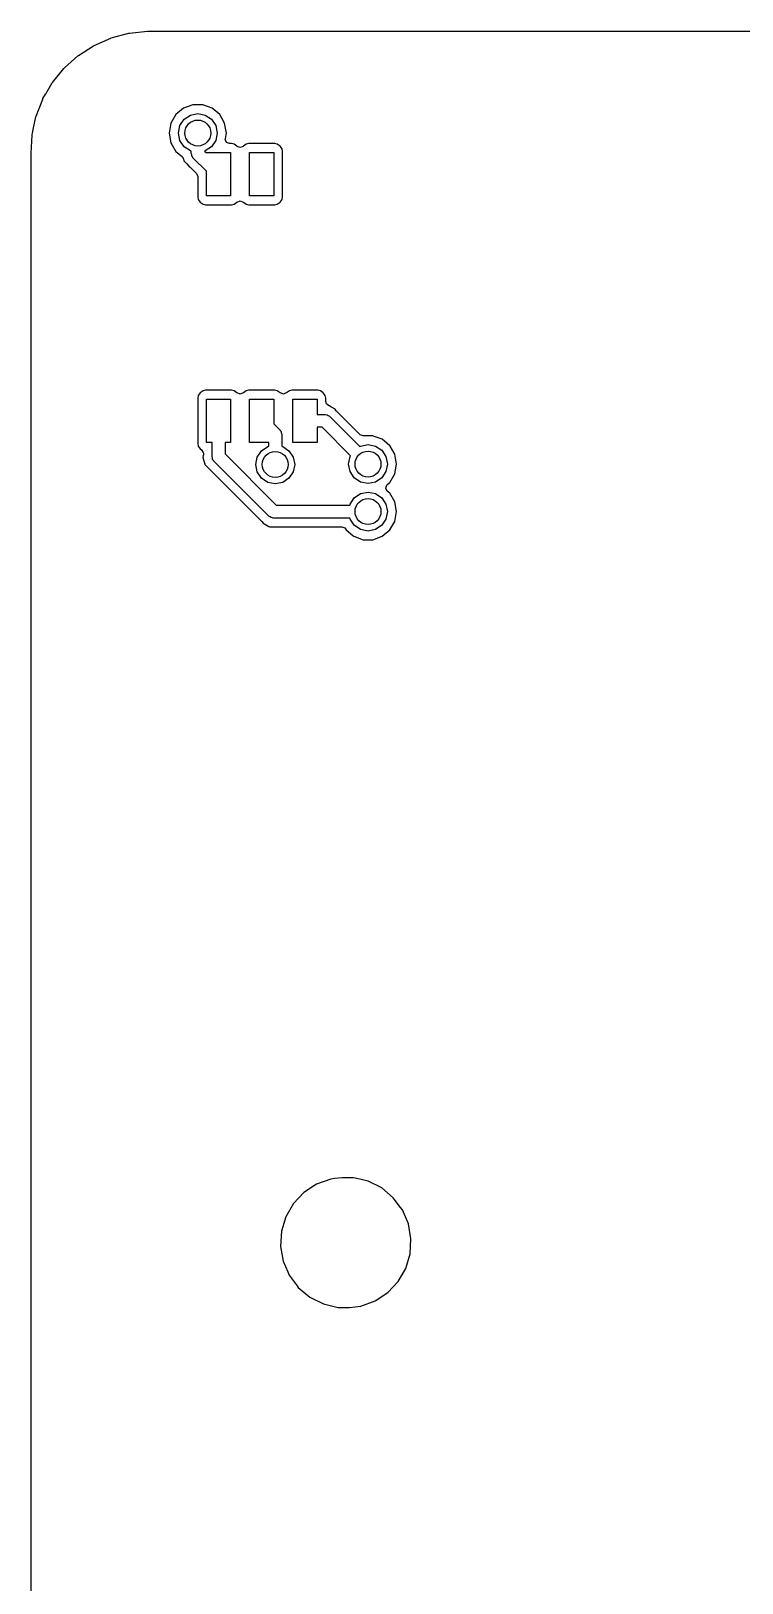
# Model space of a CAD drawing. Extents: x 1.12 to 2.49, y -4.71 to -3.25.
# Drawn here: x 1.119 to 1.443, y -3.955 to -3.248 of the extents above; entities that cross this region are included whole.
import ezdxf

# ---------------------------------------------------------------- set-up
doc = ezdxf.new("R2010")
doc.units = 0
doc.header["$MEASUREMENT"] = 0
doc.layers.add('BLACK', color=7, linetype='CONTINUOUS')

msp = doc.modelspace()

# ---------------------------------------------------------------- linework, layer by layer
at = {"layer": 'BLACK', "linetype": 'CONTINUOUS'}
for p, q in [((1.14765, -3.25456), (1.15518, -3.25124)), ((1.15518, -3.25124), (1.15547, -3.25114)), ((1.15547, -3.25114), (1.16343, -3.24904)), ((1.16343, -3.24904), (1.16373, -3.24898)), ((1.16373, -3.24898), (1.17202, -3.24814)), ((1.17202, -3.24814), (1.17212, -3.24814)), ((1.17212, -3.24814), (2.43107, -3.24803)), ((1.14046, -3.25917), (1.14738, -3.25471)), ((1.14738, -3.25471), (1.14765, -3.25456)), ((1.12866, -3.27144), (1.13387, -3.26506)), ((1.13387, -3.26506), (1.13408, -3.26484)), ((1.13408, -3.26484), (1.14022, -3.25935)), ((1.14022, -3.25935), (1.14046, -3.25917)), ((1.1256, -3.27664), (1.12849, -3.27169)), ((1.12849, -3.27169), (1.12866, -3.27144)), ((1.12123, -3.28676), (1.12421, -3.27908)), ((1.12421, -3.27908), (1.12434, -3.2788)), ((1.12434, -3.2788), (1.12552, -3.27679)), ((1.12552, -3.27679), (1.1256, -3.27664)), ((1.11989, -3.29287), (1.12114, -3.28705)), ((1.12114, -3.28705), (1.12123, -3.28676)), ((1.18491, -3.28612), (1.18265, -3.29004)), ((1.18838, -3.28322), (1.18491, -3.28612)), ((1.18491, -3.28612), (1.18491, -3.28612)), ((1.19262, -3.28167), (1.18838, -3.28322)), ((1.18862, -3.28822), (1.19149, -3.2863)), ((1.19149, -3.2863), (1.19488, -3.28563)), ((1.19714, -3.28167), (1.19262, -3.28167)), ((1.19488, -3.28563), (1.19827, -3.2863)), ((1.20139, -3.28322), (1.19714, -3.28167)), ((1.19827, -3.2863), (1.20115, -3.28822)), ((1.20485, -3.28612), (1.20139, -3.28322)), ((1.20711, -3.29004), (1.20485, -3.28612)), ((1.20485, -3.28612), (1.20485, -3.28612)), ((1.11953, -3.29449), (1.11989, -3.29287)), ((1.18265, -3.29004), (1.18187, -3.29449)), ((1.18602, -3.29449), (1.1867, -3.2911)), ((1.1867, -3.2911), (1.18862, -3.28822)), ((1.20115, -3.28822), (1.20307, -3.2911)), ((1.20307, -3.2911), (1.20374, -3.29449)), ((1.20789, -3.29449), (1.20711, -3.29004)), ((1.20711, -3.29004), (1.20711, -3.29004)), ((1.20711, -3.29004), (1.20711, -3.29004)), ((1.11889, -3.30373), (1.11936, -3.2954)), ((1.11936, -3.2954), (1.1194, -3.2951)), ((1.1194, -3.2951), (1.11953, -3.29449)), ((1.18187, -3.29449), (1.18265, -3.29894)), ((1.18265, -3.29894), (1.18491, -3.30285)), ((1.1867, -3.29788), (1.18602, -3.29449)), ((1.18862, -3.30075), (1.1867, -3.29788)), ((1.19149, -3.30267), (1.18862, -3.30075)), ((1.20115, -3.30075), (1.19827, -3.30267)), ((1.20307, -3.29788), (1.20115, -3.30075)), ((1.20374, -3.29449), (1.20307, -3.29788)), ((1.20741, -3.2974), (1.20744, -3.29707)), ((1.20798, -3.29877), (1.20741, -3.2974)), ((1.20744, -3.29707), (1.20774, -3.29536)), ((1.20774, -3.29536), (1.20789, -3.29449)), ((1.20934, -3.29933), (1.20798, -3.29877)), ((1.21023, -3.29933), (1.20934, -3.29933)), ((1.21139, -3.29956), (1.21023, -3.29933)), ((1.21023, -3.29933), (1.21023, -3.29933)), ((1.2127, -3.30043), (1.21139, -3.29956)), ((1.21281, -3.30055), (1.2127, -3.30043)), ((1.21417, -3.30111), (1.21281, -3.30055)), ((1.21554, -3.30055), (1.21417, -3.30111)), ((1.21565, -3.30043), (1.21554, -3.30055)), ((1.21696, -3.29956), (1.21565, -3.30043)), ((1.21811, -3.29933), (1.21696, -3.29956)), ((1.21696, -3.29956), (1.21696, -3.29956)), ((1.21696, -3.29956), (1.21696, -3.29956)), ((1.21696, -3.29956), (1.21696, -3.29956)), ((1.22992, -3.29933), (1.21811, -3.29933)), ((1.21811, -3.29933), (1.21811, -3.29933)), ((1.21811, -3.29933), (1.21811, -3.29933)), ((1.23107, -3.29956), (1.22992, -3.29933)), ((1.23238, -3.30043), (1.23107, -3.29956)), ((1.23325, -3.30174), (1.23238, -3.30043)), ((1.11889, -3.3038), (1.11889, -3.30373)), ((1.11889, -3.30381), (1.11889, -3.3038)), ((1.11892, -3.30483), (1.11889, -3.30381)), ((1.11889, -3.30516), (1.11892, -3.30495)), ((1.1189, -3.43592), (1.11889, -3.30516)), ((1.11892, -3.30495), (1.11892, -3.30483)), ((1.11892, -3.30483), (1.11892, -3.30483)), ((1.18491, -3.30285), (1.18491, -3.30285)), ((1.18491, -3.30285), (1.18774, -3.30522)), ((1.18774, -3.30522), (1.18837, -3.30624)), ((1.18837, -3.30624), (1.18858, -3.30709)), ((1.18858, -3.30709), (1.18868, -3.30728)), ((1.18868, -3.30728), (1.18879, -3.30746)), ((1.18879, -3.30746), (1.18983, -3.3085)), ((1.19193, -3.30276), (1.19149, -3.30267)), ((1.19193, -3.30378), (1.19193, -3.30276)), ((1.19215, -3.30439), (1.19193, -3.30378)), ((1.19221, -3.30503), (1.19215, -3.30439)), ((1.19258, -3.30556), (1.19221, -3.30503)), ((1.19262, -3.30568), (1.19258, -3.30556)), ((1.19269, -3.30572), (1.19262, -3.30568)), ((1.19279, -3.30587), (1.19269, -3.30572)), ((1.19882, -3.31189), (1.19279, -3.30587)), ((1.19827, -3.30267), (1.198, -3.30273)), ((1.198, -3.30273), (1.19882, -3.30354)), ((1.19882, -3.30354), (1.19882, -3.30329)), ((1.19882, -3.30329), (1.20984, -3.30329)), ((1.20984, -3.30329), (1.20984, -3.32317)), ((1.2185, -3.32317), (1.2185, -3.30329)), ((1.2185, -3.30329), (1.22953, -3.30329)), ((1.22953, -3.30329), (1.22953, -3.32317)), ((1.23348, -3.3029), (1.23325, -3.30174)), ((1.23325, -3.30174), (1.23325, -3.30174)), ((1.23325, -3.30174), (1.23325, -3.30174)), ((1.23348, -3.32356), (1.23348, -3.3029)), ((1.18983, -3.3085), (1.18987, -3.30854)), ((1.18987, -3.30854), (1.19084, -3.30964)), ((1.19084, -3.30964), (1.19103, -3.30977)), ((1.19103, -3.30977), (1.19101, -3.3098)), ((1.19101, -3.3098), (1.19134, -3.31001)), ((1.19134, -3.31001), (1.1943, -3.31297)), ((1.1943, -3.31297), (1.19486, -3.31433)), ((1.19486, -3.31433), (1.19486, -3.32356)), ((1.19882, -3.32317), (1.19882, -3.31189)), ((1.19486, -3.32356), (1.19486, -3.32356)), ((1.19486, -3.32356), (1.19509, -3.32471)), ((1.19509, -3.32471), (1.19509, -3.32471)), ((1.19509, -3.32471), (1.19509, -3.32471)), ((1.19509, -3.32471), (1.19509, -3.32471)), ((1.19509, -3.32471), (1.19597, -3.32602)), ((1.19597, -3.32602), (1.19597, -3.32602)), ((1.19597, -3.32602), (1.19728, -3.3269)), ((1.19728, -3.3269), (1.19843, -3.32713)), ((1.19843, -3.32713), (1.21023, -3.32713)), ((1.20984, -3.32317), (1.19882, -3.32317)), ((1.21023, -3.32713), (1.21139, -3.3269)), ((1.21139, -3.3269), (1.2127, -3.32602)), ((1.2127, -3.32602), (1.21281, -3.32591)), ((1.2127, -3.32602), (1.2127, -3.32602)), ((1.21281, -3.32591), (1.21417, -3.32534)), ((1.21417, -3.32534), (1.21554, -3.32591)), ((1.21554, -3.32591), (1.21565, -3.32602)), ((1.21565, -3.32602), (1.21565, -3.32602)), ((1.21565, -3.32602), (1.21696, -3.3269)), ((1.21696, -3.3269), (1.21811, -3.32713)), ((1.21811, -3.32713), (1.22992, -3.32713)), ((1.22953, -3.32317), (1.2185, -3.32317)), ((1.22992, -3.32713), (1.23107, -3.3269)), ((1.23107, -3.3269), (1.23238, -3.32602)), ((1.23238, -3.32602), (1.23325, -3.32471)), ((1.23325, -3.32471), (1.23348, -3.32356)), ((1.19509, -3.41411), (1.19486, -3.41526)), ((1.19597, -3.4128), (1.19509, -3.41411)), ((1.19509, -3.41411), (1.19509, -3.41411)), ((1.19727, -3.41192), (1.19597, -3.4128)), ((1.19728, -3.41192), (1.19727, -3.41192)), ((1.19727, -3.41192), (1.19727, -3.41192)), ((1.19843, -3.41169), (1.19728, -3.41192)), ((1.19728, -3.41192), (1.19728, -3.41192)), ((1.21023, -3.41169), (1.19843, -3.41169)), ((1.19843, -3.41169), (1.19843, -3.41169)), ((1.19843, -3.41169), (1.19843, -3.41169)), ((1.21139, -3.41192), (1.21023, -3.41169)), ((1.2127, -3.4128), (1.21139, -3.41192)), ((1.21281, -3.41291), (1.2127, -3.4128)), ((1.21417, -3.41348), (1.21281, -3.41291)), ((1.21554, -3.41291), (1.21417, -3.41348)), ((1.21565, -3.4128), (1.21554, -3.41291)), ((1.21696, -3.41192), (1.21565, -3.4128)), ((1.21811, -3.41169), (1.21696, -3.41192)), ((1.21696, -3.41192), (1.21696, -3.41192)), ((1.21696, -3.41192), (1.21696, -3.41192)), ((1.21696, -3.41192), (1.21696, -3.41192)), ((1.22992, -3.41169), (1.21811, -3.41169)), ((1.21811, -3.41169), (1.21811, -3.41169)), ((1.21811, -3.41169), (1.21811, -3.41169)), ((1.23107, -3.41192), (1.22992, -3.41169)), ((1.23238, -3.4128), (1.23107, -3.41192)), ((1.23249, -3.41291), (1.23238, -3.4128)), ((1.23386, -3.41348), (1.23249, -3.41291)), ((1.23522, -3.41291), (1.23386, -3.41348)), ((1.23534, -3.4128), (1.23522, -3.41291)), ((1.23664, -3.41192), (1.23534, -3.4128)), ((1.23665, -3.41192), (1.23664, -3.41192)), ((1.2378, -3.41169), (1.23665, -3.41192)), ((1.23665, -3.41192), (1.23665, -3.41192)), ((1.23665, -3.41192), (1.23665, -3.41192)), ((1.2496, -3.41169), (1.2378, -3.41169)), ((1.2378, -3.41169), (1.2378, -3.41169)), ((1.2378, -3.41169), (1.2378, -3.41169)), ((1.25076, -3.41192), (1.2496, -3.41169)), ((1.25207, -3.4128), (1.25076, -3.41192)), ((1.25294, -3.41411), (1.25207, -3.4128)), ((1.25317, -3.41526), (1.25294, -3.41411)), ((1.25294, -3.41411), (1.25294, -3.41411)), ((1.25294, -3.41411), (1.25294, -3.41411)), ((1.19486, -3.41526), (1.19486, -3.43592)), ((1.19882, -3.43553), (1.19882, -3.41565)), ((1.19882, -3.41565), (1.20984, -3.41565)), ((1.20984, -3.41565), (1.20984, -3.43553)), ((1.2185, -3.43553), (1.2185, -3.41565)), ((1.2185, -3.41565), (1.22953, -3.41565)), ((1.22953, -3.41565), (1.22953, -3.42693)), ((1.23819, -3.43553), (1.23819, -3.41565)), ((1.23819, -3.41565), (1.24921, -3.41565)), ((1.24921, -3.41565), (1.24921, -3.42264)), ((1.25317, -3.41685), (1.25317, -3.41526)), ((1.25317, -3.41526), (1.25317, -3.41526)), ((1.25345, -3.41785), (1.25317, -3.41685)), ((1.2543, -3.41848), (1.25345, -3.41785)), ((1.25425, -3.41857), (1.2543, -3.41848)), ((1.25429, -3.41859), (1.25425, -3.41857)), ((1.25456, -3.41867), (1.25429, -3.41859)), ((1.25464, -3.41872), (1.25456, -3.41867)), ((1.25467, -3.41873), (1.25464, -3.41872)), ((1.25487, -3.4188), (1.25467, -3.41873)), ((1.25552, -3.41919), (1.25487, -3.4188)), ((1.25487, -3.4188), (1.25487, -3.4188)), ((1.25613, -3.41955), (1.25552, -3.41919)), ((1.25618, -3.41958), (1.25613, -3.41955)), ((1.25747, -3.42026), (1.25618, -3.41958)), ((1.25799, -3.421), (1.25747, -3.42026)), ((1.25747, -3.42026), (1.25747, -3.42026)), ((1.25821, -3.42127), (1.25799, -3.421)), ((1.26883, -3.4319), (1.25821, -3.42127)), ((1.22953, -3.42693), (1.23225, -3.42965)), ((1.24921, -3.42264), (1.25276, -3.42264)), ((1.25153, -3.42854), (1.24921, -3.42854)), ((1.24921, -3.42854), (1.24921, -3.43553)), ((1.2645, -3.44152), (1.25153, -3.42854)), ((1.25276, -3.42264), (1.25294, -3.42267)), ((1.25294, -3.42267), (1.25301, -3.42265)), ((1.25301, -3.42265), (1.25313, -3.4227)), ((1.25313, -3.4227), (1.25377, -3.42282)), ((1.25377, -3.42282), (1.25426, -3.42323)), ((1.25426, -3.42323), (1.25484, -3.4235)), ((1.25484, -3.4235), (1.26868, -3.43734)), ((1.20138, -3.43553), (1.19882, -3.43553)), ((1.20138, -3.44191), (1.20138, -3.43553)), ((1.20984, -3.43553), (1.20728, -3.43553)), ((1.20728, -3.43553), (1.20728, -3.44069)), ((1.22721, -3.43553), (1.2185, -3.43553)), ((1.22721, -3.4372), (1.22721, -3.43553)), ((1.23225, -3.42965), (1.23235, -3.4298)), ((1.23235, -3.4298), (1.23242, -3.42984)), ((1.23242, -3.42984), (1.23247, -3.42996)), ((1.23247, -3.42996), (1.23284, -3.43049)), ((1.23284, -3.43049), (1.23289, -3.43113)), ((1.23289, -3.43113), (1.23311, -3.43173)), ((1.23311, -3.43173), (1.23311, -3.4372)), ((1.24921, -3.43553), (1.23819, -3.43553)), ((1.2702, -3.43246), (1.26883, -3.4319)), ((1.2747, -3.43246), (1.2702, -3.43246)), ((1.27528, -3.43267), (1.2747, -3.43246)), ((1.27895, -3.43401), (1.27528, -3.43267)), ((1.28123, -3.43592), (1.27895, -3.43401)), ((1.11892, -3.57402), (1.1189, -3.43592)), ((1.19486, -3.43592), (1.19509, -3.43708)), ((1.19486, -3.43592), (1.19486, -3.43592)), ((1.19509, -3.43708), (1.19509, -3.43708)), ((1.19509, -3.43708), (1.19509, -3.43708)), ((1.19509, -3.43708), (1.19509, -3.43708)), ((1.19509, -3.43708), (1.19597, -3.43838)), ((1.19597, -3.43838), (1.19597, -3.43838)), ((1.19597, -3.43838), (1.19597, -3.43838)), ((1.19597, -3.43838), (1.19656, -3.43878)), ((1.19656, -3.43878), (1.19738, -3.44001)), ((1.19739, -3.44146), (1.19723, -3.44234)), ((1.19723, -3.44234), (1.19766, -3.44374)), ((1.19738, -3.44001), (1.19742, -3.44039)), ((1.19742, -3.44111), (1.19739, -3.44146)), ((1.19742, -3.44039), (1.19742, -3.44111)), ((1.2016, -3.44252), (1.20138, -3.44191)), ((1.20165, -3.44316), (1.2016, -3.44252)), ((1.20728, -3.44069), (1.23057, -3.46398)), ((1.2213, -3.44547), (1.22198, -3.44208)), ((1.22198, -3.44208), (1.2239, -3.4392)), ((1.2239, -3.4392), (1.22677, -3.43728)), ((1.22677, -3.43728), (1.22721, -3.4372)), ((1.23311, -3.4372), (1.23355, -3.43728)), ((1.23355, -3.43728), (1.23642, -3.4392)), ((1.23642, -3.4392), (1.23834, -3.44208)), ((1.23834, -3.44208), (1.23902, -3.44547)), ((1.26358, -3.44528), (1.26426, -3.44189)), ((1.26426, -3.44189), (1.2645, -3.44152)), ((1.26868, -3.43734), (1.26905, -3.43709)), ((1.26905, -3.43709), (1.27244, -3.43642)), ((1.27244, -3.43642), (1.27583, -3.43709)), ((1.27583, -3.43709), (1.2787, -3.43901)), ((1.2787, -3.43901), (1.28062, -3.44189)), ((1.28062, -3.44189), (1.2813, -3.44528)), ((1.28241, -3.43691), (1.28123, -3.43592)), ((1.2825, -3.43708), (1.28241, -3.43691)), ((1.28467, -3.44082), (1.2825, -3.43708)), ((1.28545, -3.44528), (1.28467, -3.44082)), ((1.28467, -3.44082), (1.28467, -3.44082)), ((1.28467, -3.44082), (1.28467, -3.44082)), ((1.19766, -3.44374), (1.19768, -3.4438)), ((1.19768, -3.4438), (1.19803, -3.44522)), ((1.19803, -3.44522), (1.19813, -3.44541)), ((1.19813, -3.44541), (1.19824, -3.44559)), ((1.19824, -3.44559), (1.19928, -3.44663)), ((1.19928, -3.44663), (1.19932, -3.44667)), ((1.19932, -3.44667), (1.20029, -3.44777)), ((1.20029, -3.44777), (1.20048, -3.4479)), ((1.20048, -3.4479), (1.20046, -3.44793)), ((1.20046, -3.44793), (1.20079, -3.44814)), ((1.20079, -3.44814), (1.2239, -3.47125)), ((1.20202, -3.44369), (1.20165, -3.44316)), ((1.20207, -3.44381), (1.20202, -3.44369)), ((1.20214, -3.44385), (1.20207, -3.44381)), ((1.20224, -3.444), (1.20214, -3.44385)), ((1.22726, -3.46902), (1.20224, -3.444)), ((1.22198, -3.44886), (1.2213, -3.44547)), ((1.2239, -3.45173), (1.22198, -3.44886)), ((1.23834, -3.44886), (1.23642, -3.45173)), ((1.23902, -3.44547), (1.23834, -3.44886)), ((1.26426, -3.44867), (1.26358, -3.44528)), ((1.26618, -3.45154), (1.26426, -3.44867)), ((1.28062, -3.44867), (1.2787, -3.45154)), ((1.2813, -3.44528), (1.28062, -3.44867)), ((1.28241, -3.45364), (1.28467, -3.44973)), ((1.28467, -3.44973), (1.28545, -3.44528)), ((1.22677, -3.45365), (1.2239, -3.45173)), ((1.23016, -3.45433), (1.22677, -3.45365)), ((1.23355, -3.45365), (1.23016, -3.45433)), ((1.23642, -3.45173), (1.23355, -3.45365)), ((1.26905, -3.45346), (1.26618, -3.45154)), ((1.27244, -3.45413), (1.26905, -3.45346)), ((1.27583, -3.45346), (1.27244, -3.45413)), ((1.2787, -3.45154), (1.27583, -3.45346)), ((1.28055, -3.45627), (1.281, -3.45486)), ((1.28124, -3.45758), (1.28055, -3.45627)), ((1.281, -3.45486), (1.28124, -3.45462)), ((1.28124, -3.45462), (1.28241, -3.45364)), ((1.23057, -3.46398), (1.26417, -3.46398)), ((1.26417, -3.46398), (1.26426, -3.46354)), ((1.26426, -3.46354), (1.26618, -3.46067)), ((1.26618, -3.46067), (1.26905, -3.45875)), ((1.26905, -3.45875), (1.27244, -3.45807)), ((1.27244, -3.45807), (1.27583, -3.45875)), ((1.27583, -3.45875), (1.2787, -3.46067)), ((1.2787, -3.46067), (1.28062, -3.46354)), ((1.28062, -3.46354), (1.2813, -3.46693)), ((1.28184, -3.45809), (1.28124, -3.45758)), ((1.28241, -3.45856), (1.28184, -3.45809)), ((1.28467, -3.46248), (1.28241, -3.45856)), ((1.28545, -3.46693), (1.28467, -3.46248)), ((1.28467, -3.46248), (1.28467, -3.46248)), ((1.28467, -3.46248), (1.28467, -3.46248)), ((1.22785, -3.46929), (1.22726, -3.46902)), ((1.22834, -3.4697), (1.22785, -3.46929)), ((1.22897, -3.46982), (1.22834, -3.4697)), ((1.22909, -3.46987), (1.22897, -3.46982)), ((1.22917, -3.46985), (1.22909, -3.46987)), ((1.22935, -3.46988), (1.22917, -3.46985)), ((1.26417, -3.46988), (1.22935, -3.46988)), ((1.26426, -3.47032), (1.26417, -3.46988)), ((1.26618, -3.47319), (1.26426, -3.47032)), ((1.28062, -3.47032), (1.2787, -3.47319)), ((1.2813, -3.46693), (1.28062, -3.47032)), ((1.28467, -3.47138), (1.28545, -3.46693)), ((1.2239, -3.47125), (1.22412, -3.47151)), ((1.22412, -3.47151), (1.22463, -3.47226)), ((1.22463, -3.47226), (1.22463, -3.47226)), ((1.22463, -3.47226), (1.22536, -3.47264)), ((1.22536, -3.47264), (1.22593, -3.47294)), ((1.22593, -3.47294), (1.22598, -3.47296)), ((1.22598, -3.47296), (1.22723, -3.47372)), ((1.22723, -3.47372), (1.22723, -3.47372)), ((1.22723, -3.47372), (1.22744, -3.47379)), ((1.22744, -3.47379), (1.22765, -3.47384)), ((1.22765, -3.47384), (1.22765, -3.47384)), ((1.22765, -3.47384), (1.22911, -3.47384)), ((1.22911, -3.47384), (1.22917, -3.47384)), ((1.22917, -3.47384), (1.23032, -3.47391)), ((1.23032, -3.47391), (1.23063, -3.47393)), ((1.23063, -3.47393), (1.23086, -3.47389)), ((1.23063, -3.47393), (1.23063, -3.47393)), ((1.23063, -3.47393), (1.23063, -3.47393)), ((1.23086, -3.47389), (1.23087, -3.47392)), ((1.23087, -3.47392), (1.23125, -3.47384)), ((1.23125, -3.47384), (1.26052, -3.47384)), ((1.26052, -3.47384), (1.26188, -3.4744)), ((1.26188, -3.4744), (1.26219, -3.4748)), ((1.26219, -3.4748), (1.26247, -3.47529)), ((1.26247, -3.47529), (1.26247, -3.47529)), ((1.26247, -3.47529), (1.26545, -3.4778)), ((1.26545, -3.4778), (1.26593, -3.4782)), ((1.26905, -3.47511), (1.26618, -3.47319)), ((1.27244, -3.47579), (1.26905, -3.47511)), ((1.27583, -3.47511), (1.27244, -3.47579)), ((1.2787, -3.47319), (1.27583, -3.47511)), ((1.27895, -3.4782), (1.28241, -3.47529)), ((1.28241, -3.47529), (1.28467, -3.47138)), ((1.26593, -3.4782), (1.27018, -3.47974)), ((1.27018, -3.47974), (1.27018, -3.47974)), ((1.27018, -3.47974), (1.2747, -3.47974)), ((1.2747, -3.47974), (1.27895, -3.4782)), ((1.2747, -3.47974), (1.2747, -3.47974)), ((1.11893, -3.76929), (1.11892, -3.57402)), ((1.11893, -3.80163), (1.11893, -3.76929)), ((1.24897, -3.77332), (1.2432, -3.77711)), ((1.25546, -3.77096), (1.24897, -3.77332)), ((1.25718, -3.77075), (1.25546, -3.77096)), ((1.25546, -3.77096), (1.25546, -3.77096)), ((1.2606, -3.77035), (1.25718, -3.77075)), ((1.26578, -3.77035), (1.2606, -3.77035)), ((1.26737, -3.77073), (1.26578, -3.77035)), ((1.2725, -3.77195), (1.26737, -3.77073)), ((1.27867, -3.77505), (1.2725, -3.77195)), ((1.2725, -3.77195), (1.2725, -3.77195)), ((1.28396, -3.77949), (1.27867, -3.77505)), ((1.2432, -3.77711), (1.23846, -3.78214)), ((1.2432, -3.77711), (1.2432, -3.77711)), ((1.28725, -3.78391), (1.28396, -3.77949)), ((1.23501, -3.78812), (1.23303, -3.79474)), ((1.23846, -3.78214), (1.23501, -3.78812)), ((1.23501, -3.78812), (1.23501, -3.78812)), ((1.23846, -3.78214), (1.23846, -3.78214)), ((1.28809, -3.78503), (1.28725, -3.78391)), ((1.28809, -3.78504), (1.28809, -3.78503)), ((1.29082, -3.79137), (1.28809, -3.78504)), ((1.23303, -3.79474), (1.23262, -3.80163)), ((1.23303, -3.79474), (1.23303, -3.79474)), ((1.29202, -3.79817), (1.29082, -3.79137)), ((1.11894, -3.92992), (1.11893, -3.80163)), ((1.23262, -3.80163), (1.23262, -3.80163)), ((1.23262, -3.80163), (1.23382, -3.80843)), ((1.29162, -3.80507), (1.29202, -3.79817)), ((1.23382, -3.80843), (1.23589, -3.81322)), ((1.28964, -3.81168), (1.29162, -3.80507)), ((1.23589, -3.81322), (1.23656, -3.81478)), ((1.23656, -3.81478), (1.24018, -3.81964)), ((1.28618, -3.81767), (1.28964, -3.81168)), ((1.24018, -3.81964), (1.24068, -3.82032)), ((1.24068, -3.82032), (1.24598, -3.82476)), ((1.27567, -3.82649), (1.28144, -3.82269)), ((1.28144, -3.82269), (1.28618, -3.81767)), ((1.24598, -3.82476), (1.25215, -3.82786)), ((1.25215, -3.82786), (1.25887, -3.82945)), ((1.25887, -3.82945), (1.25887, -3.82945)), ((1.25887, -3.82945), (1.26404, -3.82945)), ((1.26404, -3.82945), (1.26918, -3.82885)), ((1.26404, -3.82945), (1.26404, -3.82945)), ((1.26918, -3.82885), (1.27567, -3.82649)), ((1.11895, -3.99848), (1.11894, -3.92992))]:
    msp.add_line(p, q, dxfattribs=at)
at = {"layer": 'BLACK'}
for centre in [(1.19488, -3.29449), (1.23016, -3.44547), (1.27244, -3.44528), (1.27244, -3.46693)]:
    msp.add_circle(centre, 0.00591, dxfattribs=at)

doc.saveas('drawing.dxf')
